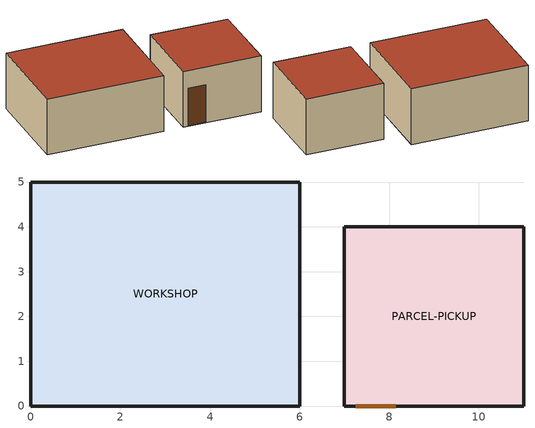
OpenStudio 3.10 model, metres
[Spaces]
WORKSHOP
 floor ground (EW2A04 Opaque Construction): 0,0 0,5 6,5 6,0 z0
 wall outside (EW2A04 Opaque Construction): 0,5 0,0 6,0 6,5 0,5 z0:3
 roof outside (EW2A04 Opaque Construction): 6,0 6,5 0,5 0,0 z3
PARCEL-PICKUP
 floor ground (EW2A04 Opaque Construction): 7,0 7,4 11,4 11,0 z0
 wall outside (EW2A04 Opaque Construction): 7,4 7,0 11,0 11,4 7,4 z0:3
 door (EW2A04 Door Construction): 7.25,0 8.15,0 z0.05:2.05
 roof outside (EW2A04 Opaque Construction): 11,0 11,4 7,4 7,0 z3
[Building]
EW2A04 Parcel Pickup Corner 7b03499e8f5a
[DefaultConstructionSet]
EngiWorldConstructionSet-multi-cli-2-archicad-openstudio-task-04-windows
[Material] Roughness=Smooth; Specific Heat {J/kg-K}=900
Name | Thickness {m} | Conductivity {W/m-K} | Density {kg/m3}
EW2A04 Opaque Material | 0.2 | 0.5 | 800
EW2A04 Door Material | 0.05 | 0.2 | 600
[Construction]
EW2A04 Opaque Construction: EW2A04 Opaque Material
EW2A04 Door Construction: EW2A04 Door Material
[DefaultScheduleSet]
EngiWorldScheduleSet-multi-cli-2-archicad-openstudio-task-04-windows: Number of People Schedule=EW2A04 Always On Schedule; Lighting Schedule=EW2A04 Always On Schedule; Electric Equipment Schedule=EW2A04 Always On Schedule
[Space] Default Construction Set=EngiWorldConstructionSet-multi-cli-2-archicad-openstudio-task-04-windows; Default Schedule Set=EngiWorldScheduleSet-multi-cli-2-archicad-openstudio-task-04-windows
Name | Thermal Zone | Design Specification Outdoor Air Object
WORKSHOP | WORKSHOP-ZN | WORKSHOP Outdoor Air
PARCEL-PICKUP | PARCEL-PICKUP-ZN | PARCEL-PICKUP Outdoor Air
[ThermalZone] Use Ideal Air Loads=No
Name | Thermostat
WORKSHOP-ZN | WORKSHOP Thermostat
PARCEL-PICKUP-ZN | PARCEL-PICKUP Thermostat
[Sizing:Zone] Zone Cooling Design Supply Air Temperature Input Method=SupplyAirTemperature; Zone Cooling Design Supply Air Temperature {C}=14; Zone Cooling Design Supply Air Temperature Difference {deltaC}=11.11; Zone Heating Design Supply Air Temperature Input Method=SupplyAirTemperature; Zone Heating Design Supply Air Temperature {C}=40; Zone Heating Design Supply Air Temperature Difference {deltaC}=11.11; Zone Cooling Design Supply Air Humidity Ratio {kg-H2O/kg-air}=0.0085; Zone Heating Design Supply Air Humidity Ratio {kg-H2O/kg-air}=0.008; Cooling Design Air Flow Method=DesignDay; Heating Design Air Flow Method=DesignDay; Account for Dedicated Outdoor Air System=No; Dedicated Outdoor Air System Control Strategy=NeutralSupplyAir; Dedicated Outdoor Air Low Setpoint Temperature for Design {C}=autosize; Dedicated Outdoor Air High Setpoint Temperature for Design {C}=autosize; Zone Load Sizing Method=Sensible Load Only No Latent Load; Zone Latent Cooling Design Supply Air Humidity Ratio Input Method=HumidityRatioDifference; Zone Cooling Design Supply Air Humidity Ratio Difference {kgWater/kgDryAir}=0.005; Zone Latent Heating Design Supply Air Humidity Ratio Input Method=HumidityRatioDifference; Zone Humidification Design Supply Air Humidity Ratio Difference {kgWater/kgDryAir}=0.005; Sizing Option=Coincident
WORKSHOP-ZN; PARCEL-PICKUP-ZN
[Zone equipment]
WORKSHOP-ZN: WORKSHOP Ideal Loads
PARCEL-PICKUP-ZN: PARCEL-PICKUP Ideal Loads
[ThermostatSetpoint:DualSetpoint] Heating Setpoint Temperature Schedule=EW2A04 Heating Setpoint 20C; Cooling Setpoint Temperature Schedule=EW2A04 Cooling Setpoint 26C
WORKSHOP Thermostat; PARCEL-PICKUP Thermostat
[People:Definition] Number of People Calculation Method=People/Area; Fraction Radiant=0.3
Name | People per Space Floor Area {person/m2}
WorkshopPeople Definition | 0.03
ParcelPickupLowPeople Definition | 0.015
[People] Number of People Schedule=EW2A04 Always On Schedule; Activity Level Schedule=EW2A04 Activity Level 120W; Multiplier=1
Name | People Definition | Space or SpaceType
WorkshopPeople | WorkshopPeople Definition | WORKSHOP
ParcelPickupLowPeople | ParcelPickupLowPeople Definition | PARCEL-PICKUP
[Lights:Definition] Design Level Calculation Method=Watts/Area
Name | Watts per Space Floor Area {W/m2}
WORKSHOP Lights Definition | 10
PARCEL-PICKUP Lights Definition | 5
[Lights] Schedule=EW2A04 Always On Schedule; Fraction Replaceable=1
Name | Lights Definition | Space or SpaceType
WorkshopBaseLoad | WORKSHOP Lights Definition | WORKSHOP
ParcelPickupLowLighting | PARCEL-PICKUP Lights Definition | PARCEL-PICKUP
[ElectricEquipment:Definition] Design Level Calculation Method=Watts/Area
Name | Watts per Space Floor Area {W/m2}
WORKSHOP Equipment Definition | 12
PARCEL-PICKUP Equipment Definition | 3
[ElectricEquipment] Schedule=EW2A04 Always On Schedule
Name | Electric Equipment Definition | Space or SpaceType
WORKSHOP Equipment | WORKSHOP Equipment Definition | WORKSHOP
PARCEL-PICKUP Equipment | PARCEL-PICKUP Equipment Definition | PARCEL-PICKUP
[DesignSpecification:OutdoorAir] Outdoor Air Method=Sum; Outdoor Air Flow per Floor Area {m3/s-m2}=0.0003
Name | Outdoor Air Flow per Person {m3/s-person}
WORKSHOP Outdoor Air | 0.005
PARCEL-PICKUP Outdoor Air | 0.003
[SpaceInfiltration:DesignFlowRate]
LoadingDoorInfiltration: Space or SpaceType=PARCEL-PICKUP; Schedule=EW2A04 Always On Schedule; Design Flow Rate Calculation Method=Flow/Space; Design Flow Rate {m3/s}=0.08; Density Basis=Outdoor
[Schedule:Ruleset]
Name | Default Day Schedule
EW2A04 Always On Schedule | EW2A04 Always On Day
EW2A04 Activity Level 120W | Schedule Day 1
EW2A04 Heating Setpoint 20C | Schedule Day 2
EW2A04 Cooling Setpoint 26C | Schedule Day 3
[Schedule:Day]
EW2A04 Always On Day: 24, 0, 1
Schedule Day 1: 24, 0, 120
Schedule Day 2: 24, 0, 20
Schedule Day 3: 24, 0, 26
